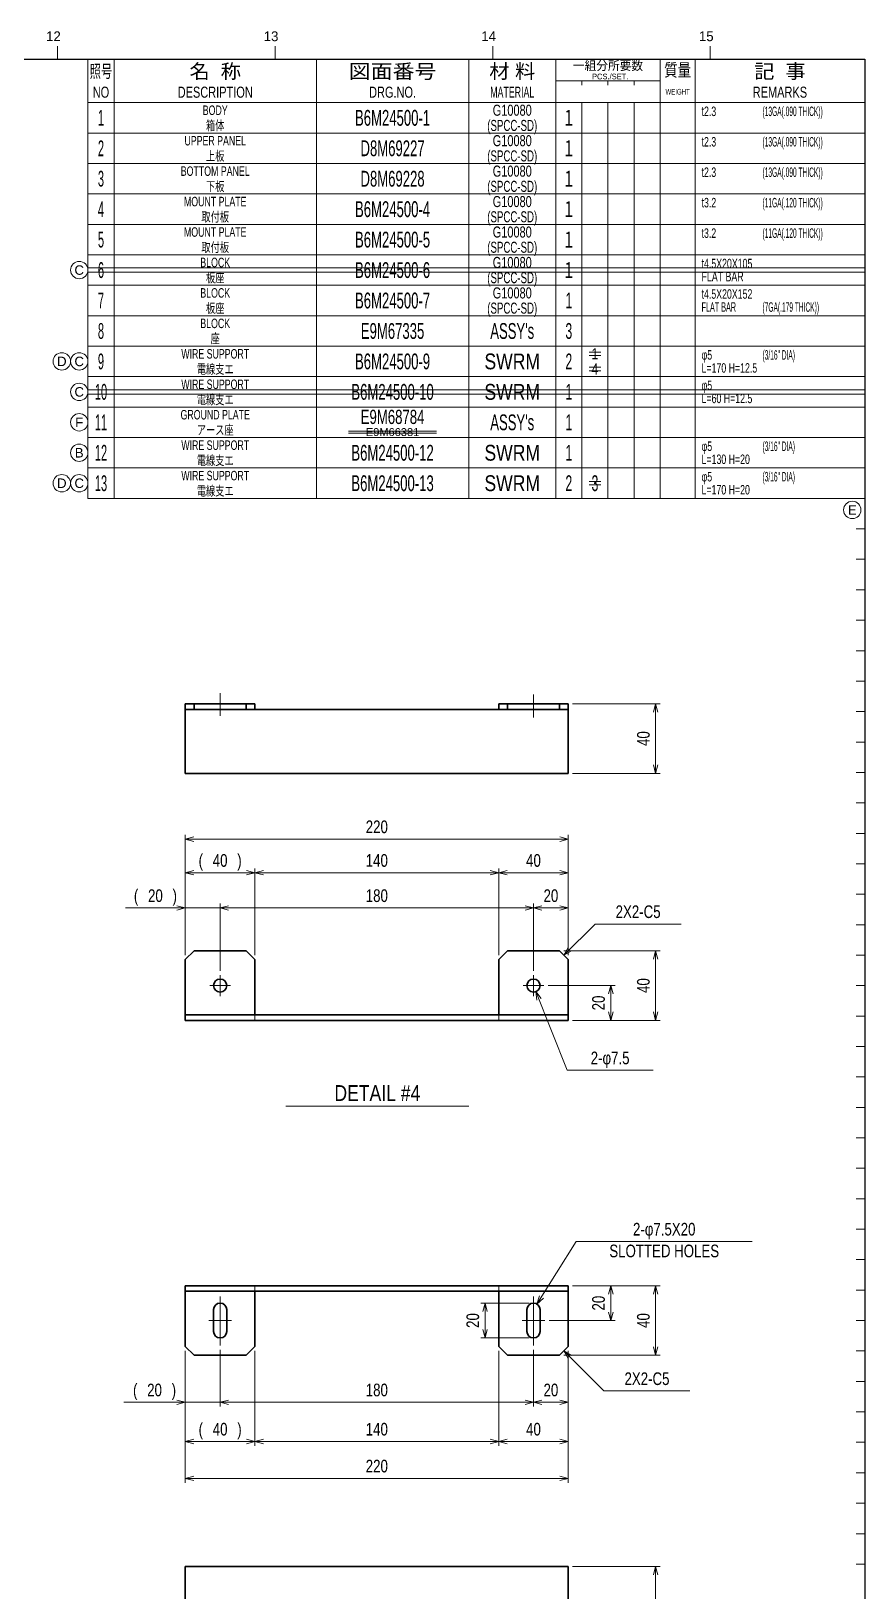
# Model space of a CAD drawing. Header units: millimetres. Extents: x 10 to 821, y 12 to 580.
# Drawn here: x 629.5 to 821, y 221.6 to 580.4 of the extents above; entities that cross this region are included whole.
import ezdxf
from ezdxf.enums import TextEntityAlignment as Align

# ---------------------------------------------------------------- set-up
doc = ezdxf.new("R2010")
doc.units = ezdxf.units.MM
doc.linetypes.add('DASHDOT', pattern=[25.3, 12.7, -6.3, 0, -6.3])
doc.linetypes.add('DASHED', pattern=[19, 12.7, -6.3])
for name, color, linetype in [('GR1_01', 7, 'Continuous'), ('GR1_03', 7, 'Continuous'), ('図面枠B6M', 7, 'Continuous'), ('表題、部品表_01', 7, 'Continuous'), ('表題、部品表_02', 7, 'Continuous'), ('表題、部品表_03', 7, 'Continuous'), ('表題、部品表_Layer1', 7, 'Continuous')]:
    doc.layers.add(name, color=color, linetype=linetype)
doc.styles.add('HG丸ｺﾞｼｯｸM-PRO', font='')
doc.styles.get('HG丸ｺﾞｼｯｸM-PRO').set_extended_font_data('HG丸ｺﾞｼｯｸM-PRO')

# ---------------------------------------------------------------- blocks, each defined once
blk = doc.blocks.new('BLKF023')
at = {"layer": '図面枠B6M', "color": 4, "linetype": 'Continuous', "lineweight": 13}
for p, q in [((635.5, 577), (635.5, 574)), ((685.5, 577), (685.5, 574)), ((735.5, 577), (735.5, 574)), ((785.5, 577), (785.5, 574)), ((819, 557), (821, 557)), ((819, 550), (821, 550)), ((819, 543), (821, 543)), ((819, 536), (821, 536)), ((819, 529), (821, 529)), ((819, 522), (821, 522)), ((819, 515), (821, 515)), ((819, 508), (821, 508)), ((819, 501), (821, 501)), ((819, 494), (821, 494)), ((819, 487), (821, 487)), ((819, 480), (821, 480)), ((819, 473), (821, 473)), ((819, 466), (821, 466)), ((819, 459), (821, 459)), ((819, 452), (821, 452)), ((819, 445), (821, 445)), ((819, 438), (821, 438)), ((819, 431), (821, 431)), ((819, 424), (821, 424)), ((819, 417), (821, 417)), ((819, 410), (821, 410)), ((819, 403), (821, 403)), ((819, 396), (821, 396)), ((819, 389), (821, 389)), ((819, 382), (821, 382)), ((819, 375), (821, 375)), ((819, 368), (821, 368)), ((819, 361), (821, 361)), ((819, 354), (821, 354)), ((819, 347), (821, 347)), ((819, 340), (821, 340)), ((819, 333), (821, 333)), ((819, 326), (821, 326)), ((819, 319), (821, 319)), ((819, 312), (821, 312)), ((819, 305), (821, 305)), ((819, 298), (821, 298)), ((819, 291), (821, 291)), ((819, 284), (821, 284)), ((819, 277), (821, 277)), ((819, 270), (821, 270)), ((819, 263), (821, 263)), ((819, 256), (821, 256)), ((819, 249), (821, 249)), ((819, 242), (821, 242)), ((819, 235), (821, 235)), ((819, 228), (821, 228))]:
    blk.add_line(p, q, dxfattribs=at)
at = {"layer": '図面枠B6M', "color": 2, "linetype": 'Continuous', "lineweight": 25}
for p, q in [((35.5, 574), (821, 574)), ((821, 574), (821, 20))]:
    blk.add_line(p, q, dxfattribs=at)
at = {"layer": '図面枠B6M', "color": 4, "linetype": 'Continuous', "lineweight": 13, "style": 'HG丸ｺﾞｼｯｸM-PRO', "width": 1.003994}
for s, p in [('12', (632.9, 577.45)), ('13', (682.9, 577.45)), ('14', (732.9, 577.45)), ('15', (782.9, 577.45))]:
    blk.add_text(s, height=2.255, dxfattribs=at).set_placement(p, align=Align.BOTTOM_LEFT)
blk = doc.blocks.new('BLKF078')
at = {"layer": 'GR1_01', "color": 3, "linetype": 'Continuous', "lineweight": 35}
for p, q in [((666.88, 369.01), (664.88, 367.01)), ((664.88, 367.01), (664.88, 353.01)), ((666.88, 369.01), (678.88, 369.01)), ((680.88, 367.01), (678.88, 369.01)), ((680.88, 354.29), (680.88, 367.01)), ((738.88, 369.01), (736.88, 367.01)), ((736.88, 354.29), (736.88, 367.01)), ((738.88, 369.01), (750.88, 369.01)), ((750.88, 369.01), (752.88, 367.01)), ((752.88, 367.01), (752.88, 353.01)), ((664.88, 354.29), (752.88, 354.29)), ((664.88, 353.01), (752.88, 353.01))]:
    blk.add_line(p, q, dxfattribs=at)
at = {"layer": 'GR1_01', "color": 4, "linetype": 'DASHDOT', "lineweight": 13}
for p, q in [((672.88, 358.61), (672.88, 363.41)), ((744.88, 358.61), (744.88, 363.41)), ((675.28, 361.01), (670.48, 361.01)), ((747.28, 361.01), (742.48, 361.01))]:
    blk.add_line(p, q, dxfattribs=at)
at = {"layer": 'GR1_01', "color": 4, "linetype": 'DASHED', "lineweight": 13}
for p, q in [((680.88, 353.01), (680.88, 354.29)), ((736.88, 353.01), (736.88, 354.29))]:
    blk.add_line(p, q, dxfattribs=at)
at = {"layer": 'GR1_01', "color": 3, "linetype": 'Continuous', "lineweight": 35}
for centre in [(672.88, 361.01), (744.88, 361.01)]:
    blk.add_circle(centre, 1.5, dxfattribs=at)
blk = doc.blocks.new('BLKF079')
at = {"layer": 'GR1_01', "color": 4, "linetype": 'DASHDOT', "lineweight": 13}
for p, q in [((672.88, 428.26), (672.88, 423.03)), ((744.88, 427.9), (744.88, 422.67))]:
    blk.add_line(p, q, dxfattribs=at)
at = {"layer": 'GR1_01', "color": 3, "linetype": 'Continuous', "lineweight": 35}
for p, q in [((664.88, 425.79), (680.88, 425.79)), ((664.88, 425.79), (664.88, 409.79)), ((664.88, 424.51), (752.88, 424.51)), ((666.88, 425.79), (666.88, 424.51)), ((678.88, 425.79), (678.88, 424.51)), ((680.88, 425.79), (680.88, 424.51)), ((736.88, 425.79), (736.88, 424.51)), ((736.88, 425.79), (752.88, 425.79)), ((738.88, 425.79), (738.88, 424.51)), ((750.88, 425.79), (750.88, 424.51)), ((752.88, 425.79), (752.88, 409.79)), ((664.88, 409.79), (752.88, 409.79))]:
    blk.add_line(p, q, dxfattribs=at)
blk = doc.blocks.new('FXTIP_ARROW_S')
at = {"color": 0, "linetype": 'Continuous', "lineweight": -2}
for q in [(-1, 0), (-0.97, 0.26), (-0.97, -0.26)]:
    blk.add_line((0, 0), q, dxfattribs=at)
blk = doc.blocks.new('FXTIP_ARROW_E')
at = {"color": 0, "linetype": 'Continuous', "lineweight": -2}
for q in [(-1, 0), (-0.97, 0.26), (-0.97, -0.26)]:
    blk.add_line((0, 0), q, dxfattribs=at)
blk = doc.blocks.new('BLKF080')
at = {"layer": 'GR1_01', "color": 3, "linetype": 'Continuous', "lineweight": 35}
for p, q in [((664.88, 227.45), (752.88, 227.45)), ((664.88, 211.45), (664.88, 227.45)), ((752.88, 211.45), (752.88, 227.45)), ((664.88, 212.73), (752.88, 212.73)), ((666.88, 211.45), (666.88, 212.73)), ((678.88, 211.45), (678.88, 212.73)), ((680.88, 211.45), (680.88, 212.73)), ((736.88, 211.45), (736.88, 212.73)), ((738.88, 211.45), (738.88, 212.73)), ((750.88, 211.45), (750.88, 212.73)), ((664.88, 211.45), (680.88, 211.45)), ((736.88, 211.45), (752.88, 211.45))]:
    blk.add_line(p, q, dxfattribs=at)
at = {"layer": 'GR1_01', "color": 4, "linetype": 'DASHDOT', "lineweight": 13}
for p, q in [((672.88, 208.98), (672.88, 214.21)), ((744.88, 209.33), (744.88, 214.57))]:
    blk.add_line(p, q, dxfattribs=at)
blk = doc.blocks.new('BLKF082')
at = {"layer": 'GR1_01', "color": 4, "linetype": 'DASHDOT', "lineweight": 13}
for p, q in [((744.88, 289.5), (744.88, 278.27)), ((742.28, 284), (747.48, 284))]:
    blk.add_line(p, q, dxfattribs=at)
at = {"layer": 'GR1_01', "color": 3, "linetype": 'Continuous', "lineweight": 35}
for p, q in [((743.38, 281.5), (743.38, 286.5)), ((746.38, 281.5), (746.38, 286.5))]:
    blk.add_line(p, q, dxfattribs=at)
for centre, start, end in [((744.88, 286.5), 0, 180), ((744.88, 281.5), 180, 0)]:
    blk.add_arc(centre, 1.5, start, end, dxfattribs=at)
blk = doc.blocks.new('BLKF083')
at = {"layer": 'GR1_01', "color": 4, "linetype": 'DASHDOT', "lineweight": 13}
for p, q in [((672.88, 289.5), (672.88, 278.27)), ((670.28, 284), (675.48, 284))]:
    blk.add_line(p, q, dxfattribs=at)
at = {"layer": 'GR1_01', "color": 3, "linetype": 'Continuous', "lineweight": 35}
for p, q in [((671.38, 281.5), (671.38, 286.5)), ((674.38, 281.5), (674.38, 286.5))]:
    blk.add_line(p, q, dxfattribs=at)
for centre, start, end in [((672.88, 286.5), 0, 180), ((672.88, 281.5), 180, 0)]:
    blk.add_arc(centre, 1.5, start, end, dxfattribs=at)
blk = doc.blocks.new('BLKF081')
at = {"layer": 'GR1_01', "color": 3, "linetype": 'Continuous', "lineweight": 35}
for p, q in [((664.88, 278), (664.88, 292)), ((664.88, 292), (752.88, 292)), ((664.88, 290.72), (752.88, 290.72)), ((680.88, 290.72), (680.88, 278)), ((736.88, 290.72), (736.88, 278)), ((752.88, 278), (752.88, 292)), ((666.88, 276), (664.88, 278)), ((680.88, 278), (678.88, 276)), ((736.88, 278), (738.88, 276)), ((750.88, 276), (752.88, 278)), ((666.88, 276), (678.88, 276)), ((738.88, 276), (750.88, 276))]:
    blk.add_line(p, q, dxfattribs=at)
at = {"layer": 'GR1_01', "color": 4, "linetype": 'DASHED', "lineweight": 13}
for p, q in [((680.88, 292), (680.88, 290.72)), ((736.88, 292), (736.88, 290.72))]:
    blk.add_line(p, q, dxfattribs=at)
at = {"layer": 'GR1_01', "color": 3, "linetype": 'Continuous', "lineweight": 35}
for name in ['BLKF083', 'BLKF082']:
    blk.add_blockref(name, (0, 0), dxfattribs=at)
blk = doc.blocks.new('BLKF084')
at = {"layer": '表題、部品表_02', "color": 4, "linetype": 'Continuous', "lineweight": 13}
for p, q in [((642.5, 564), (642.5, 557)), ((642.5, 564), (821, 564)), ((648.5, 564), (648.5, 557)), ((695, 564), (695, 557)), ((730, 564), (730, 557)), ((750, 564), (750, 557)), ((756, 564), (756, 557)), ((762, 564), (762, 557)), ((768, 557), (768, 564)), ((774, 564), (774, 557)), ((782, 564), (782, 557)), ((821, 564), (821, 557)), ((642.5, 557), (821, 557))]:
    blk.add_line(p, q, dxfattribs=at)
blk = doc.blocks.new('BLKF086')
at = {"layer": '表題、部品表_02', "color": 4, "linetype": 'Continuous', "lineweight": 13}
for p, q in [((642.5, 557), (642.5, 550)), ((642.5, 557), (821, 557)), ((648.5, 557), (648.5, 550)), ((695, 557), (695, 550)), ((730, 557), (730, 550)), ((750, 557), (750, 550)), ((756, 557), (756, 550)), ((762, 557), (762, 550)), ((768, 550), (768, 557)), ((774, 557), (774, 550)), ((782, 557), (782, 550)), ((821, 557), (821, 550)), ((642.5, 550), (821, 550))]:
    blk.add_line(p, q, dxfattribs=at)
blk = doc.blocks.new('BLKF088')
at = {"layer": '表題、部品表_02', "color": 4, "linetype": 'Continuous', "lineweight": 13}
for p, q in [((642.5, 550), (642.5, 543)), ((642.5, 550), (821, 550)), ((648.5, 550), (648.5, 543)), ((695, 550), (695, 543)), ((730, 550), (730, 543)), ((750, 550), (750, 543)), ((756, 550), (756, 543)), ((762, 550), (762, 543)), ((768, 543), (768, 550)), ((774, 550), (774, 543)), ((782, 550), (782, 543)), ((821, 550), (821, 543)), ((642.5, 543), (821, 543))]:
    blk.add_line(p, q, dxfattribs=at)
blk = doc.blocks.new('BLKF090')
at = {"layer": '表題、部品表_02', "color": 4, "linetype": 'Continuous', "lineweight": 13}
for p, q in [((642.5, 543), (642.5, 536)), ((642.5, 543), (821, 543)), ((648.5, 543), (648.5, 536)), ((695, 543), (695, 536)), ((730, 543), (730, 536)), ((750, 543), (750, 536)), ((756, 543), (756, 536)), ((762, 543), (762, 536)), ((768, 536), (768, 543)), ((774, 543), (774, 536)), ((782, 543), (782, 536)), ((821, 543), (821, 536)), ((642.5, 536), (821, 536))]:
    blk.add_line(p, q, dxfattribs=at)
blk = doc.blocks.new('BLKF092')
at = {"layer": '表題、部品表_02', "color": 4, "linetype": 'Continuous', "lineweight": 13}
for p, q in [((642.5, 536), (642.5, 529)), ((642.5, 536), (821, 536)), ((648.5, 536), (648.5, 529)), ((695, 536), (695, 529)), ((730, 536), (730, 529)), ((750, 536), (750, 529)), ((756, 536), (756, 529)), ((762, 536), (762, 529)), ((768, 529), (768, 536)), ((774, 536), (774, 529)), ((782, 536), (782, 529)), ((821, 536), (821, 529)), ((642.5, 529), (821, 529))]:
    blk.add_line(p, q, dxfattribs=at)
blk = doc.blocks.new('BLKF094')
at = {"layer": '表題、部品表_02', "color": 4, "linetype": 'Continuous', "lineweight": 13}
for p, q in [((642.5, 529), (642.5, 522)), ((642.5, 529), (821, 529)), ((648.5, 529), (648.5, 522)), ((695, 529), (695, 522)), ((730, 529), (730, 522)), ((750, 529), (750, 522)), ((756, 529), (756, 522)), ((762, 529), (762, 522)), ((768, 522), (768, 529)), ((774, 529), (774, 522)), ((782, 529), (782, 522)), ((821, 529), (821, 522)), ((642.5, 522), (821, 522))]:
    blk.add_line(p, q, dxfattribs=at)
blk = doc.blocks.new('BLKF096')
at = {"layer": '表題、部品表_02', "color": 4, "linetype": 'Continuous', "lineweight": 13}
for p, q in [((642.5, 501), (642.5, 494)), ((642.5, 501), (821, 501)), ((648.5, 501), (648.5, 494)), ((695, 501), (695, 494)), ((730, 501), (730, 494)), ((750, 501), (750, 494)), ((756, 501), (756, 494)), ((762, 501), (762, 494)), ((768, 494), (768, 501)), ((774, 501), (774, 494)), ((782, 501), (782, 494)), ((821, 501), (821, 494)), ((642.5, 494), (821, 494))]:
    blk.add_line(p, q, dxfattribs=at)
blk = doc.blocks.new('BLKF098')
at = {"layer": '表題、部品表_02', "color": 4, "linetype": 'Continuous', "lineweight": 13}
for p, q in [((642.5, 494), (642.5, 487)), ((642.5, 494), (821, 494)), ((648.5, 494), (648.5, 487)), ((695, 494), (695, 487)), ((730, 494), (730, 487)), ((750, 494), (750, 487)), ((756, 494), (756, 487)), ((762, 494), (762, 487)), ((768, 487), (768, 494)), ((774, 494), (774, 487)), ((782, 494), (782, 487)), ((821, 494), (821, 487)), ((642.5, 487), (821, 487))]:
    blk.add_line(p, q, dxfattribs=at)
blk = doc.blocks.new('BLKF100')
at = {"layer": '表題、部品表_02', "color": 4, "linetype": 'Continuous', "lineweight": 13}
for p, q in [((642.5, 522), (642.5, 515)), ((642.5, 522), (821, 522)), ((648.5, 522), (648.5, 515)), ((695, 522), (695, 515)), ((730, 522), (730, 515)), ((750, 522), (750, 515)), ((756, 522), (756, 515)), ((762, 522), (762, 515)), ((768, 515), (768, 522)), ((774, 522), (774, 515)), ((782, 522), (782, 515)), ((821, 522), (821, 515)), ((642.5, 515), (821, 515))]:
    blk.add_line(p, q, dxfattribs=at)
blk = doc.blocks.new('BLKF102')
at = {"layer": '表題、部品表_02', "color": 4, "linetype": 'Continuous', "lineweight": 13}
for p, q in [((642.5, 508), (642.5, 501)), ((642.5, 508), (821, 508)), ((648.5, 508), (648.5, 501)), ((695, 508), (695, 501)), ((730, 508), (730, 501)), ((750, 508), (750, 501)), ((756, 508), (756, 501)), ((762, 508), (762, 501)), ((768, 501), (768, 508)), ((774, 508), (774, 501)), ((782, 508), (782, 501)), ((821, 508), (821, 501)), ((642.5, 501), (821, 501))]:
    blk.add_line(p, q, dxfattribs=at)
blk = doc.blocks.new('BLKF105')
at = {"layer": '表題、部品表_01', "color": 4, "linetype": 'Continuous', "lineweight": 13}
for p, q in [((642.5, 574), (642.5, 564)), ((642.5, 574), (821, 574)), ((648.5, 574), (648.5, 564)), ((695, 574), (695, 564)), ((730, 574), (730, 564)), ((750, 574), (750, 564)), ((774, 574), (774, 564)), ((782, 574), (782, 564)), ((821, 574), (821, 564)), ((750, 569), (774, 569)), ((756, 568), (756, 569)), ((762, 569), (762, 568)), ((768, 569), (768, 568)), ((642.5, 564), (821, 564))]:
    blk.add_line(p, q, dxfattribs=at)
at = {"layer": '表題、部品表_01', "color": 3, "linetype": 'Continuous', "lineweight": 35, "style": 'HG丸ｺﾞｼｯｸM-PRO'}
for s, height, width, p in [('照号', 2.909, 0.651535, (645.5, 571.2)), ('名  称', 3.273, 1.042426, (671.75, 571.2)), ('図面番号', 3.273, 1.127518, (712.5, 571.2)), ('材 料', 3.273, 1.042439, (740, 571.2)), ('一組分所要数', 2.036, 0.966638, (762, 572.5)), ('PCS./SET.', 1.309, 0.862935, (762.5, 570)), ('質量', 2.909, 0.781842, (778, 571.5)), ('記  事', 3.273, 1.042426, (801.5, 571.2)), ('NO', 2.545, 0.740841, (645.5, 566.4)), ('DESCRIPTION', 2.5455, 0.741365, (671.75, 566.4)), ('DRG.NO.', 2.545, 0.741189, (712.5, 566.4)), ('MATERIAL', 2.545, 0.594756, (740, 566.4)), ('WEIGHT', 1.309, 0.635507, (778, 566.5)), ('REMARKS', 2.545, 0.742803, (801.5, 566.4))]:
    blk.add_text(s, height=height, dxfattribs=dict(at, width=width)).set_placement(p, align=Align.MIDDLE_CENTER)
blk = doc.blocks.new('BLKF104')
at = {"layer": '表題、部品表_01', "color": 3, "linetype": 'Continuous', "lineweight": 13}
blk.add_blockref('BLKF105', (0, 0), dxfattribs=at)
blk = doc.blocks.new('BLKF120')
at = {"layer": '表題、部品表_02', "color": 4, "linetype": 'Continuous', "lineweight": 13}
for p, q in [((642.5, 515), (642.5, 508)), ((642.5, 515), (821, 515)), ((648.5, 515), (648.5, 508)), ((695, 515), (695, 508)), ((730, 515), (730, 508)), ((750, 515), (750, 508)), ((756, 515), (756, 508)), ((762, 515), (762, 508)), ((768, 508), (768, 515)), ((774, 515), (774, 508)), ((782, 515), (782, 508)), ((821, 515), (821, 508)), ((642.5, 508), (821, 508))]:
    blk.add_line(p, q, dxfattribs=at)
blk = doc.blocks.new('BLKF166')
at = {"layer": '表題、部品表_02', "color": 4, "linetype": 'Continuous', "lineweight": 13}
for p, q in [((642.5, 487), (642.5, 480)), ((642.5, 487), (821, 487)), ((648.5, 487), (648.5, 480)), ((695, 487), (695, 480)), ((730, 487), (730, 480)), ((750, 487), (750, 480)), ((756, 487), (756, 480)), ((762, 487), (762, 480)), ((768, 480), (768, 487)), ((774, 487), (774, 480)), ((782, 487), (782, 480)), ((821, 487), (821, 480)), ((642.5, 480), (821, 480))]:
    blk.add_line(p, q, dxfattribs=at)
blk = doc.blocks.new('BLKF168')
at = {"layer": '表題、部品表_Layer1', "color": 4, "linetype": 'Continuous', "lineweight": 13}
blk.add_circle((640.5, 483.5), 2, dxfattribs=at)
at = {"layer": '表題、部品表_Layer1', "color": 4, "linetype": 'Continuous', "lineweight": 13, "style": 'HG丸ｺﾞｼｯｸM-PRO', "width": 1.04272}
blk.add_text('B', height=2.18, dxfattribs=at).set_placement((640.5, 483.5), align=Align.MIDDLE_CENTER)
blk = doc.blocks.new('BLKF178')
at = {"layer": '表題、部品表_Layer1', "color": 4, "linetype": 'Continuous', "lineweight": 13}
blk.add_circle((640.5, 525.5), 2, dxfattribs=at)
at = {"layer": '表題、部品表_Layer1', "color": 4, "linetype": 'Continuous', "lineweight": 13, "style": 'HG丸ｺﾞｼｯｸM-PRO', "width": 1.042931}
blk.add_text('C', height=2.18, dxfattribs=at).set_placement((640.5, 525.5), align=Align.MIDDLE_CENTER)
blk = doc.blocks.new('BLKF179')
at = {"layer": '表題、部品表_Layer1', "color": 4, "linetype": 'Continuous', "lineweight": 13}
blk.add_circle((640.5, 497.5), 2, dxfattribs=at)
at = {"layer": '表題、部品表_Layer1', "color": 4, "linetype": 'Continuous', "lineweight": 13, "style": 'HG丸ｺﾞｼｯｸM-PRO', "width": 1.042931}
blk.add_text('C', height=2.18, dxfattribs=at).set_placement((640.5, 497.5), align=Align.MIDDLE_CENTER)
blk = doc.blocks.new('BLKF191')
at = {"layer": '表題、部品表_02', "color": 4, "linetype": 'Continuous', "lineweight": 13}
for p, q in [((642.5, 480), (642.5, 473)), ((642.5, 480), (821, 480)), ((648.5, 480), (648.5, 473)), ((695, 480), (695, 473)), ((730, 480), (730, 473)), ((750, 480), (750, 473)), ((756, 480), (756, 473)), ((762, 480), (762, 473)), ((768, 473), (768, 480)), ((774, 480), (774, 473)), ((782, 480), (782, 473)), ((821, 480), (821, 473)), ((642.5, 473), (821, 473))]:
    blk.add_line(p, q, dxfattribs=at)
blk = doc.blocks.new('BLKF193')
at = {"layer": '表題、部品表_Layer1', "color": 4, "linetype": 'Continuous', "lineweight": 13}
blk.add_circle((640.5, 504.5), 2, dxfattribs=at)
at = {"layer": '表題、部品表_Layer1', "color": 4, "linetype": 'Continuous', "lineweight": 13, "style": 'HG丸ｺﾞｼｯｸM-PRO', "width": 1.042931}
blk.add_text('C', height=2.18, dxfattribs=at).set_placement((640.5, 504.5), align=Align.MIDDLE_CENTER)
blk = doc.blocks.new('BLKF194')
at = {"layer": '表題、部品表_Layer1', "color": 4, "linetype": 'Continuous', "lineweight": 13}
blk.add_circle((640.5, 476.5), 2, dxfattribs=at)
at = {"layer": '表題、部品表_Layer1', "color": 4, "linetype": 'Continuous', "lineweight": 13, "style": 'HG丸ｺﾞｼｯｸM-PRO', "width": 1.042931}
blk.add_text('C', height=2.18, dxfattribs=at).set_placement((640.5, 476.5), align=Align.MIDDLE_CENTER)
blk = doc.blocks.new('BLKF223')
at = {"layer": '表題、部品表_Layer1', "color": 4, "linetype": 'Continuous', "lineweight": 13}
blk.add_circle((636.5, 504.5), 2, dxfattribs=at)
at = {"layer": '表題、部品表_Layer1', "color": 4, "linetype": 'Continuous', "lineweight": 13, "style": 'HG丸ｺﾞｼｯｸM-PRO', "width": 1.042833}
blk.add_text('D', height=2.18, dxfattribs=at).set_placement((636.5, 504.5), align=Align.MIDDLE_CENTER)
blk = doc.blocks.new('BLKF224')
at = {"layer": '表題、部品表_Layer1', "color": 4, "linetype": 'Continuous', "lineweight": 13}
blk.add_circle((636.5, 476.5), 2, dxfattribs=at)
at = {"layer": '表題、部品表_Layer1', "color": 4, "linetype": 'Continuous', "lineweight": 13, "style": 'HG丸ｺﾞｼｯｸM-PRO', "width": 1.042833}
blk.add_text('D', height=2.18, dxfattribs=at).set_placement((636.5, 476.5), align=Align.MIDDLE_CENTER)
blk = doc.blocks.new('BLKF243')
at = {"layer": '表題、部品表_Layer1', "color": 4, "linetype": 'Continuous', "lineweight": 13}
blk.add_circle((818.13, 470.35), 2, dxfattribs=at)
at = {"layer": '表題、部品表_Layer1', "color": 4, "linetype": 'Continuous', "lineweight": 13, "style": 'HG丸ｺﾞｼｯｸM-PRO', "width": 1.04259}
blk.add_text('E', height=2.18, dxfattribs=at).set_placement((818.13, 470.35), align=Align.MIDDLE_CENTER)
blk = doc.blocks.new('BLKF246')
at = {"layer": '表題、部品表_Layer1', "color": 4, "linetype": 'Continuous', "lineweight": 13}
blk.add_circle((640.5, 490.5), 2, dxfattribs=at)
at = {"layer": '表題、部品表_Layer1', "color": 4, "linetype": 'Continuous', "lineweight": 13, "style": 'HG丸ｺﾞｼｯｸM-PRO', "width": 1.042153}
blk.add_text('F', height=2.18, dxfattribs=at).set_placement((640.5, 490.5), align=Align.MIDDLE_CENTER)

msp = doc.modelspace()

# ---------------------------------------------------------------- linework, layer by layer
at = {"layer": 'GR1_03', "color": 4, "linetype": 'Continuous', "lineweight": 13}
for p, q in [((753.88, 425.79), (773.95, 425.79)), ((772.95, 409.79), (772.95, 425.79)), ((753.88, 409.79), (773.95, 409.79)), ((664.88, 368.01), (664.88, 395.68)), ((664.88, 394.68), (752.88, 394.68)), ((752.88, 368.01), (752.88, 395.68)), ((664.88, 368.01), (664.88, 387.95)), ((680.88, 368.01), (680.88, 387.95)), ((736.88, 368.01), (736.88, 387.95)), ((752.88, 368.01), (752.88, 387.95)), ((664.88, 386.95), (680.88, 386.95)), ((680.88, 386.95), (736.88, 386.95)), ((736.88, 386.95), (752.88, 386.95)), ((651.13, 378.85), (664.88, 378.85)), ((664.88, 368.01), (664.88, 379.85)), ((664.88, 378.85), (672.88, 378.85)), ((672.88, 364.41), (672.88, 379.85)), ((672.88, 378.85), (744.88, 378.85)), ((744.88, 364.41), (744.88, 379.85)), ((744.88, 378.85), (752.88, 378.85)), ((752.88, 368.01), (752.88, 379.85)), ((751.88, 368.01), (759.04, 375.16)), ((759.04, 375.16), (778.8, 375.16)), ((751.88, 369.01), (773.95, 369.01)), ((772.95, 353.01), (772.95, 369.01)), ((745.44, 359.61), (752.61, 341.54)), ((748.28, 361.01), (763.64, 361.01)), ((762.64, 353.01), (762.64, 361.01)), ((753.88, 353.01), (773.95, 353.01)), ((753.88, 353.01), (763.64, 353.01)), ((752.61, 341.54), (772.37, 341.54)), ((688.01, 333.3), (730.01, 333.3)), ((745.68, 287.77), (754.68, 302.17)), ((754.68, 302.17), (795.16, 302.17)), ((753.88, 292), (773.95, 292)), ((753.88, 292), (763.64, 292)), ((762.64, 284), (762.64, 292)), ((772.95, 276), (772.95, 292)), ((743.88, 288), (732.75, 288)), ((733.75, 280), (733.75, 288)), ((748.48, 284), (763.64, 284)), ((743.88, 280), (732.75, 280)), ((664.88, 277), (664.88, 246.72)), ((664.88, 277), (664.88, 255.19)), ((664.88, 277), (664.88, 264.21)), ((672.88, 277.27), (672.88, 264.21)), ((680.88, 277), (680.88, 255.19)), ((736.88, 277), (736.88, 255.19)), ((744.88, 277.27), (744.88, 264.21)), ((751.88, 277), (761.08, 267.8)), ((752.88, 277), (752.88, 246.72)), ((752.88, 277), (752.88, 255.19)), ((752.88, 277), (752.88, 264.21)), ((751.88, 276), (773.95, 276)), ((761.08, 267.8), (780.84, 267.8)), ((650.73, 265.21), (664.88, 265.21)), ((664.88, 265.21), (672.88, 265.21)), ((672.88, 265.21), (744.88, 265.21)), ((744.88, 265.21), (752.88, 265.21)), ((664.88, 256.19), (680.88, 256.19)), ((680.88, 256.19), (736.88, 256.19)), ((736.88, 256.19), (752.88, 256.19)), ((664.88, 247.72), (752.88, 247.72)), ((753.88, 227.45), (773.95, 227.45)), ((772.95, 211.45), (772.95, 227.45))]:
    msp.add_line(p, q, dxfattribs=at)
at = {"layer": '表題、部品表_Layer1', "color": 4, "linetype": 'Continuous', "lineweight": 13}
for p, q in [((642.5, 526), (821, 526)), ((642.5, 525), (821, 525)), ((757.65, 506.65), (760.35, 506.65)), ((757.65, 505.85), (760.35, 505.85)), ((757.65, 503.15), (760.35, 503.15)), ((757.65, 502.35), (760.35, 502.35)), ((642.5, 498), (821, 498)), ((642.5, 497), (821, 497)), ((702.41, 488.5), (722.59, 488.5)), ((702.41, 488), (722.59, 488)), ((757.65, 476.9), (760.35, 476.9)), ((757.65, 476.1), (760.35, 476.1))]:
    msp.add_line(p, q, dxfattribs=at)

# ---------------------------------------------------------------- block references
at = {"layer": 'GR1_01', "color": 3, "linetype": 'Continuous', "lineweight": 35}
for name in ['BLKF079', 'BLKF078', 'BLKF081', 'BLKF080']:
    msp.add_blockref(name, (0, 0), dxfattribs=at)
at = {"layer": 'GR1_03', "color": 4, "linetype": 'Continuous', "lineweight": 13, "xscale": 2, "yscale": 2}
for name, p, rotation in [('FXTIP_ARROW_E', (772.95, 425.79), 90), ('FXTIP_ARROW_S', (772.95, 409.79), 270), ('FXTIP_ARROW_S', (664.88, 394.68), 180), ('FXTIP_ARROW_E', (752.88, 394.68), 360), ('FXTIP_ARROW_S', (664.88, 386.95), 180), ('FXTIP_ARROW_E', (680.88, 386.95), 360), ('FXTIP_ARROW_S', (680.88, 386.95), 180), ('FXTIP_ARROW_E', (736.88, 386.95), 360), ('FXTIP_ARROW_S', (736.88, 386.95), 180), ('FXTIP_ARROW_E', (752.88, 386.95), 360), ('FXTIP_ARROW_E', (664.88, 378.85), 360), ('FXTIP_ARROW_S', (672.88, 378.85), 180), ('FXTIP_ARROW_E', (744.88, 378.85), 360), ('FXTIP_ARROW_S', (744.88, 378.85), 180), ('FXTIP_ARROW_E', (752.88, 378.85), 360), ('FXTIP_ARROW_S', (751.88, 368.01), 225.0000000000004), ('FXTIP_ARROW_E', (772.95, 369.01), 90), ('FXTIP_ARROW_S', (745.44, 359.61), 111.6646951568682), ('FXTIP_ARROW_E', (762.64, 361.01), 90), ('FXTIP_ARROW_S', (762.64, 353.01), 270), ('FXTIP_ARROW_S', (772.95, 353.01), 270), ('FXTIP_ARROW_E', (762.64, 292), 90), ('FXTIP_ARROW_E', (772.95, 292), 90), ('FXTIP_ARROW_E', (733.75, 288), 90), ('FXTIP_ARROW_S', (745.68, 287.77), 237.9882617392619), ('FXTIP_ARROW_S', (762.64, 284), 270), ('FXTIP_ARROW_S', (733.75, 280), 270), ('FXTIP_ARROW_S', (751.88, 277), 135), ('FXTIP_ARROW_S', (772.95, 276), 270), ('FXTIP_ARROW_E', (664.88, 265.21), 360), ('FXTIP_ARROW_S', (672.88, 265.21), 180), ('FXTIP_ARROW_E', (744.88, 265.21), 360), ('FXTIP_ARROW_S', (744.88, 265.21), 180), ('FXTIP_ARROW_E', (752.88, 265.21), 360), ('FXTIP_ARROW_S', (664.88, 256.19), 180), ('FXTIP_ARROW_E', (680.88, 256.19), 360), ('FXTIP_ARROW_S', (680.88, 256.19), 180), ('FXTIP_ARROW_E', (736.88, 256.19), 360), ('FXTIP_ARROW_S', (736.88, 256.19), 180), ('FXTIP_ARROW_E', (752.88, 256.19), 360), ('FXTIP_ARROW_S', (664.88, 247.72), 180), ('FXTIP_ARROW_E', (752.88, 247.72), 360), ('FXTIP_ARROW_E', (772.95, 227.45), 90)]:
    msp.add_blockref(name, p, dxfattribs=dict(at, rotation=rotation))
at = {"layer": '図面枠B6M', "color": 4, "linetype": 'Continuous', "lineweight": 13}
msp.add_blockref('BLKF023', (0, 0), dxfattribs=at)
at = {"layer": '表題、部品表_01', "color": 3, "linetype": 'Continuous', "lineweight": 13}
msp.add_blockref('BLKF104', (0, 0), dxfattribs=at)
at = {"layer": '表題、部品表_02', "color": 4, "linetype": 'Continuous', "lineweight": 13}
for name in ['BLKF084', 'BLKF086', 'BLKF088', 'BLKF090', 'BLKF092', 'BLKF094', 'BLKF100', 'BLKF120', 'BLKF102', 'BLKF096', 'BLKF098', 'BLKF166', 'BLKF191']:
    msp.add_blockref(name, (0, 0), dxfattribs=at)
at = {"layer": '表題、部品表_Layer1', "color": 4, "linetype": 'Continuous', "lineweight": 13}
for name in ['BLKF178', 'BLKF223', 'BLKF193', 'BLKF179', 'BLKF246', 'BLKF168', 'BLKF224', 'BLKF194', 'BLKF243']:
    msp.add_blockref(name, (0, 0), dxfattribs=at)

# ---------------------------------------------------------------- texts
at = {"layer": 'GR1_03', "color": 3, "linetype": 'Continuous', "lineweight": 35, "style": 'HG丸ｺﾞｼｯｸM-PRO'}
for s, height, rotation, width, p in [('40', 2.909, 90, 0.784542, (772.45, 417.79)), ('220', 2.909, 0, 0.784542, (708.88, 395.18)), ('(', 2.91, 0, 0.781868, (668.44, 387.45)), ('40', 2.909, 0, 0.784542, (672.88, 387.45)), (')', 2.91, 0, 0.781868, (677.32, 387.45)), ('140', 2.909, 0, 0.784542, (708.88, 387.45)), ('40', 2.909, 0, 0.784542, (744.88, 387.45)), ('(', 2.91, 0, 0.781868, (653.57, 379.35)), ('20', 2.909, 0, 0.784542, (658.01, 379.35)), (')', 2.91, 0, 0.781868, (662.45, 379.35)), ('180', 2.909, 0, 0.784542, (708.88, 379.35)), ('20', 2.909, 0, 0.784542, (748.88, 379.35)), ('40', 2.909, 90, 0.784542, (772.45, 361.01)), ('20', 2.909, 90, 0.784542, (762.14, 357.01)), ('20', 2.909, 90, 0.784542, (762.14, 288)), ('20', 2.909, 90, 0.784542, (733.25, 284)), ('40', 2.909, 90, 0.784542, (772.45, 284)), ('(', 2.91, 0, 0.781868, (653.37, 265.71)), ('20', 2.909, 0, 0.784542, (657.81, 265.71)), (')', 2.91, 0, 0.781868, (662.25, 265.71)), ('180', 2.909, 0, 0.784542, (708.88, 265.71)), ('20', 2.909, 0, 0.784542, (748.88, 265.71)), ('(', 2.91, 0, 0.781868, (668.44, 256.69)), ('40', 2.909, 0, 0.784542, (672.88, 256.69)), (')', 2.91, 0, 0.781868, (677.32, 256.69)), ('140', 2.909, 0, 0.784542, (708.88, 256.69)), ('40', 2.909, 0, 0.784542, (744.88, 256.69)), ('220', 2.909, 0, 0.784542, (708.88, 248.22))]:
    msp.add_text(s, height=height, rotation=rotation, dxfattribs=dict(at, width=width)).set_placement(p, align=Align.BOTTOM_CENTER)
for s, height, width, p in [('2X2-C5', 2.909, 0.783464, (768.92, 375.66)), ('2-φ7.5', 2.909, 0.783565, (762.49, 342.04)), ('2-φ7.5X20', 2.909, 0.783739, (774.92, 302.67)), ('SLOTTED HOLES', 2.9091, 0.783349, (774.92, 297.67)), ('2X2-C5', 2.909, 0.783464, (770.96, 268.3))]:
    msp.add_text(s, height=height, dxfattribs=dict(at, width=width)).set_placement(p, align=Align.BOTTOM_CENTER)
at = {"layer": 'GR1_03', "color": 3, "linetype": 'Continuous', "lineweight": 35, "style": 'HG丸ｺﾞｼｯｸM-PRO', "width": 0.830402}
msp.add_text('DETAIL #4', height=3.636, dxfattribs=at).set_placement((709.01, 336.3), align=Align.MIDDLE_CENTER)
at = {"layer": '表題、部品表_03', "color": 3, "linetype": 'Continuous', "lineweight": 35, "style": 'HG丸ｺﾞｼｯｸM-PRO'}
for s, height, width, p in [('BODY', 2.182, 0.693212, (671.75, 562.25)), ('G10080', 2.545, 0.740408, (740, 562.25)), ('1', 3.64, 0.521199, (645.5, 560.5)), ('箱体', 2.182, 0.692256, (671.75, 558.75)), ('B6M24500-1', 3.636, 0.619572, (712.5, 560.5)), ('(SPCC-SD)', 2.545, 0.652377, (740, 558.75)), ('１', 3.64, 0.578238, (753, 560.5)), ('UPPER PANEL', 2.1818, 0.691487, (671.75, 555.25)), ('G10080', 2.545, 0.740408, (740, 555.25)), ('2', 3.64, 0.521199, (645.5, 553.5)), ('上板', 2.182, 0.692256, (671.75, 551.75)), ('D8M69227', 3.636, 0.619412, (712.5, 553.5)), ('(SPCC-SD)', 2.545, 0.652377, (740, 551.75)), ('１', 3.64, 0.578238, (753, 553.5)), ('BOTTOM PANEL', 2.1818, 0.692642, (671.75, 548.25)), ('G10080', 2.545, 0.740408, (740, 548.25)), ('3', 3.64, 0.521199, (645.5, 546.5)), ('下板', 2.182, 0.692256, (671.75, 544.75)), ('D8M69228', 3.636, 0.619412, (712.5, 546.5)), ('(SPCC-SD)', 2.545, 0.652377, (740, 544.75)), ('１', 3.64, 0.578238, (753, 546.5)), ('MOUNT PLATE', 2.1818, 0.692407, (671.75, 541.25)), ('G10080', 2.545, 0.740408, (740, 541.25)), ('4', 3.64, 0.521199, (645.5, 539.5)), ('取付板', 2.182, 0.692256, (671.75, 537.75)), ('B6M24500-4', 3.636, 0.619572, (712.5, 539.5)), ('(SPCC-SD)', 2.545, 0.652377, (740, 537.75)), ('１', 3.64, 0.578238, (753, 539.5)), ('MOUNT PLATE', 2.1818, 0.692407, (671.75, 534.25)), ('G10080', 2.545, 0.740408, (740, 534.25)), ('5', 3.64, 0.521199, (645.5, 532.5)), ('取付板', 2.182, 0.692256, (671.75, 530.75)), ('B6M24500-5', 3.636, 0.619572, (712.5, 532.5)), ('(SPCC-SD)', 2.545, 0.652377, (740, 530.75)), ('１', 3.64, 0.578238, (753, 532.5)), ('6', 3.64, 0.521199, (645.5, 525.5)), ('7', 3.64, 0.521199, (645.5, 518.5)), ('BLOCK', 2.182, 0.693284, (671.75, 520.25)), ('B6M24500-7', 3.636, 0.619572, (712.5, 518.5)), ('G10080', 2.545, 0.740408, (740, 520.25)), ('1', 3.64, 0.576062, (753, 518.5)), ('板座', 2.182, 0.692256, (671.75, 516.75)), ('(SPCC-SD)', 2.545, 0.652377, (740, 516.75)), ('8', 3.64, 0.521199, (645.5, 511.5)), ('BLOCK', 2.182, 0.693284, (671.75, 513.25)), ('E9M67335', 3.636, 0.619819, (712.5, 511.5)), ("ASSY's", 3.636, 0.617769, (740, 511.5)), ('3', 3.64, 0.576062, (753, 511.5)), ('座', 2.18, 0.692256, (671.75, 509.75)), ('9', 3.64, 0.521199, (645.5, 504.5)), ('WIRE SUPPORT', 2.1818, 0.691856, (671.75, 506.25)), ('B6M24500-9', 3.636, 0.619572, (712.5, 504.5)), ('SWRM', 3.636, 0.830719, (740, 504.5)), ('2', 3.64, 0.576062, (753, 504.5)), ('電線支エ', 2.182, 0.692256, (671.75, 502.75)), ('10', 3.636, 0.521199, (645.5, 497.5)), ('11', 3.636, 0.521199, (645.5, 490.5)), ('GROUND PLATE', 2.1818, 0.69201, (671.75, 492.25)), ('E9M68784', 3.273, 0.691595, (712.5, 491.75)), ("ASSY's", 3.636, 0.617769, (740, 490.5)), ('1', 3.64, 0.576062, (753, 490.5)), ('アース座', 2.182, 0.692256, (671.75, 488.75)), ('12', 3.636, 0.521199, (645.5, 483.5)), ('WIRE SUPPORT', 2.1818, 0.691856, (671.75, 485.25)), ('B6M24500-12', 3.6364, 0.619606, (712.5, 483.5)), ('SWRM', 3.636, 0.830719, (740, 483.5)), ('1', 3.64, 0.576062, (753, 483.5)), ('電線支エ', 2.182, 0.692256, (671.75, 481.75)), ('13', 3.636, 0.521199, (645.5, 476.5)), ('WIRE SUPPORT', 2.1818, 0.691856, (671.75, 478.25)), ('B6M24500-13', 3.6364, 0.619606, (712.5, 476.5)), ('SWRM', 3.636, 0.830719, (740, 476.5)), ('2', 3.64, 0.576062, (753, 476.5)), ('電線支エ', 2.182, 0.692256, (671.75, 474.75))]:
    msp.add_text(s, height=height, dxfattribs=dict(at, width=width)).set_placement(p, align=Align.MIDDLE_CENTER)
for s, height, width, p in [('t2.3', 2.182, 0.690457, (783.5, 562)), ('(13GA(.090 THICK))', 2.1818, 0.416535, (797.5, 562)), ('t2.3', 2.182, 0.690457, (783.5, 555)), ('(13GA(.090 THICK))', 2.1818, 0.416535, (797.5, 555)), ('t2.3', 2.182, 0.690457, (783.5, 548)), ('(13GA(.090 THICK))', 2.1818, 0.416535, (797.5, 548)), ('t3.2', 2.182, 0.690457, (783.5, 541)), ('(11GA(.120 THICK))', 2.1818, 0.416535, (797.5, 541)), ('t3.2', 2.182, 0.690457, (783.5, 534)), ('(11GA(.120 THICK))', 2.1818, 0.416535, (797.5, 534)), ('t4.5X20X152', 2.1818, 0.691761, (783.5, 520)), ('FLAT BAR', 2.182, 0.523086, (783.5, 517)), ('(7GA(.179 THICK))', 2.1818, 0.416504, (797.5, 517)), ('φ5', 2.182, 0.691838, (783.5, 506)), ('(3/16" DIA)', 2.1818, 0.416548, (797.5, 506)), ('L=170 H=12.5', 2.1818, 0.691248, (783.5, 503)), ('φ5', 2.182, 0.691838, (783.5, 485)), ('(3/16" DIA)', 2.1818, 0.416548, (797.5, 485)), ('L=130 H=20', 2.182, 0.691329, (783.5, 482)), ('φ5', 2.182, 0.691838, (783.5, 478)), ('(3/16" DIA)', 2.1818, 0.416548, (797.5, 478)), ('L=170 H=20', 2.182, 0.691329, (783.5, 475))]:
    msp.add_text(s, height=height, dxfattribs=dict(at, width=width)).set_placement(p, align=Align.MIDDLE_LEFT)
at = {"layer": '表題、部品表_Layer1', "color": 3, "linetype": 'Continuous', "lineweight": 35, "style": 'HG丸ｺﾞｼｯｸM-PRO'}
for s, height, width, p in [('BLOCK', 2.182, 0.693284, (671.75, 527.25)), ('G10080', 2.545, 0.740408, (740, 527.25)), ('板座', 2.182, 0.692256, (671.75, 523.75)), ('B6M24500-6', 3.636, 0.619572, (712.5, 525.5)), ('(SPCC-SD)', 2.545, 0.652377, (740, 523.75)), ('１', 3.64, 0.578238, (753, 525.5)), ('1', 2.55, 0.828432, (759, 506.25)), ('4', 2.55, 0.828432, (759, 502.75)), ('WIRE SUPPORT', 2.1818, 0.691856, (671.75, 499.25)), ('B6M24500-10', 3.6364, 0.619606, (712.5, 497.5)), ('SWRM', 3.636, 0.830719, (740, 497.5)), ('1', 3.64, 0.576062, (753, 497.5)), ('電線支エ', 2.182, 0.692256, (671.75, 495.75)), ('E9M66381', 1.818, 1.042423, (712.5, 488.25)), ('3', 3.64, 0.576062, (759, 476.5))]:
    msp.add_text(s, height=height, dxfattribs=dict(at, width=width)).set_placement(p, align=Align.MIDDLE_CENTER)
for s, height, width, p in [('t4.5X20X105', 2.1818, 0.691761, (783.5, 527)), ('FLAT BAR', 2.182, 0.692996, (783.5, 524)), ('φ5', 2.182, 0.691838, (783.5, 499)), ('L=60 H=12.5', 2.1818, 0.691245, (783.5, 496))]:
    msp.add_text(s, height=height, dxfattribs=dict(at, width=width)).set_placement(p, align=Align.MIDDLE_LEFT)

doc.saveas('drawing.dxf')
